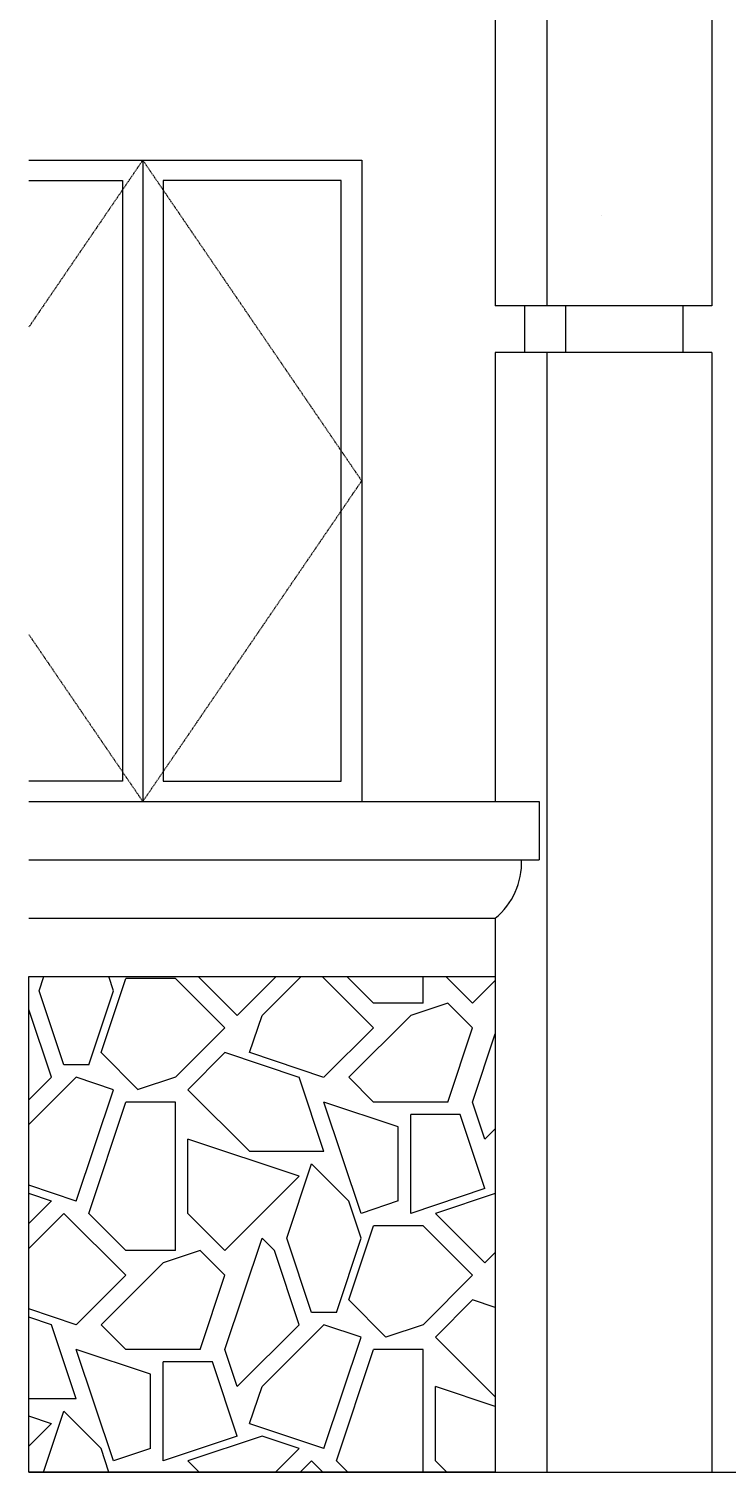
# Model space of a CAD drawing. Extents: x -6708 to 51378, y -17661 to 34250.
# Drawn here: x 26054 to 27250, y -17618 to -15143 of the extents above; entities that cross this region are included whole.
import ezdxf

# ---------------------------------------------------------------- set-up
doc = ezdxf.new("R2010")
doc.units = 0
doc.header["$LTSCALE"] = 5
doc.header["$MEASUREMENT"] = 0
doc.linetypes.add('HIDDEN', pattern=[0.375, 0.25, -0.125])
for name, color, linetype in [('0-BCA', 33, 'CONTINUOUS'), ('0-HATCH', 8, 'CONTINUOUS'), ('0-TEXT', 7, 'CONTINUOUS'), ('MET', 2, 'CONTINUOUS')]:
    doc.layers.add(name, color=color, linetype=linetype)

msp = doc.modelspace()

# ---------------------------------------------------------------- hatches: boundary and pattern name
at = {"layer": '0-HATCH'}
h = msp.add_hatch(dxfattribs=at)
h.set_pattern_fill('GRAVEL', color=8, scale=600, angle=45, style=0)
h.set_pattern_definition([(45, (84.85, -12995.3), (6e-14, 848.528), [180, -420]), (45, (297, -12698.3), (6e-14, 848.528), [150, -450]), (45, (254.56, -12698.3), (6e-14, 848.528), [120, -480]), (45, (21.2, -12719.53), (6e-14, 848.528), [90, -90, 120, -300]), (45, (3e-14, -12698.3), (6e-14, 848.528), [120, -30, 150, -300]), (45, (-275.8, -12804.4), (6e-14, 848.528), [150, -450]), (45, (106.07, -12380.1), (6e-14, 848.528), [150, -450]), (135, (-84.85, -12995.3), (-848.528, 1e-13), [90, -510]), (135, (-339.4, -12613.47), (-848.528, 1e-13), [60, -540]), (135, (84.85, -12995.3), (-848.528, 1e-13), [90, -510]), (135, (-254.56, -12571.04), (-848.528, 1e-13), [30, -570]), (135, (-63.64, -12719.53), (-848.528, 1e-13), [90, -510]), (135, (127.3, -12825.6), (-848.528, 1e-13), [150, -450]), (135, (-127.3, -12486.2), (-848.528, 1e-13), [90, -510]), (135, (84.85, -12613.47), (-848.528, 1e-13), [120, -480]), (135, (106.07, -12592.25), (-848.528, 1e-13), [120, -480]), (135, (339.4, -12740.75), (-848.528, 1e-13), [60, -540]), (135, (339.4, -12613.47), (-848.528, 1e-13), [150, -450]), (90, (7e-15, -12995.3), (-424.264, 424.264), [254.558, -593.97]), (90, (21.2, -12931.67), (-424.264, 424.264), [127.279, -721.249]), (90, (-21.2, -12507.4), (-424.264, 424.264), [169.706, -678.823]), (90, (-42.43, -12486.2), (-424.264, 424.264), [127.279, -721.249]), (180, (-148.5, -12677.1), (-424.264, -424.264), [42.427, -806.102]), (180, (7e-15, -12995.3), (-424.264, -424.264), [84.853, -763.676]), (180, (3e-14, -12740.75), (-424.264, -424.264), [84.853, -763.676]), (180, (6e-14, -12528.6), (-424.264, -424.264), [84.853, -763.676]), (180, (42.43, -12316.5), (-424.264, -424.264), [127.279, -721.249]), (180, (63.64, -12337.7), (-424.264, -424.264), [84.853, -763.676]), (180, (6e-14, -12316.5), (-424.264, -424.264), [84.853, -763.676]), (180, (254.56, -12825.6), (-424.264, -424.264), [127.279, -721.249]), (71.565, (127.28, -12443.76), (424.264, 424.264), [67.08, -1274.561]), (71.565, (127.28, -12655.9), (424.264, 424.264), [67.08, -1274.561]), (71.565, (-148.5, -12677.1), (424.264, 424.264), [134.16, -1207.481]), (71.565, (-233.35, -12549.83), (424.264, 424.264), [134.16, -1207.481]), (71.565, (-127.28, -12655.9), (424.264, 424.264), [134.16, -1207.481]), (71.565, (42.43, -12316.48), (424.264, 424.264), [134.16, -1207.481]), (71.565, (-148.5, -12931.67), (424.264, 424.264), [201.246, -1140.395]), (71.565, (-169.7, -12910.45), (424.264, 424.264), [201.246, -1140.395]), (71.565, (-339.4, -12740.75), (424.264, 424.264), [201.246, -1140.395]), (108.435, (-106.07, -12549.83), (-424.264, 424.264), [67.08, -1274.561]), (108.435, (106.07, -12380.12), (-424.264, 424.264), [67.08, -805.001, 134.16, -335.4]), (108.435, (106.07, -12464.98), (-424.264, 424.264), [134.16, -1207.481]), (108.435, (-190.92, -12677.1), (-424.264, 424.264), [134.16, -1207.481]), (108.435, (-212.13, -12698.32), (-424.264, 424.264), [134.16, -1207.481]), (108.435, (-106.07, -12507.4), (-424.264, 424.264), [201.246, -1140.395]), (161.565, (-106.07, -12719.53), (-424.264, 424.264), [67.08, -1274.561]), (161.565, (212.13, -12486.2), (-424.264, 424.264), [67.08, -1274.561]), (161.565, (254.56, -12698.32), (-424.264, 424.264), [134.16, -1207.481]), (161.565, (212.13, -12698.32), (-424.264, 424.264), [134.16, -1207.481]), (161.565, (-42.43, -12358.9), (-424.264, 424.264), [134.16, -1207.481]), (161.565, (-169.7, -12910.45), (-424.264, 424.264), [134.16, -1207.481]), (161.565, (212.13, -12868.03), (-424.264, 424.264), [201.246, -1140.395]), (198.435, (106.07, -12464.98), (-424.264, -424.264), [134.16, -1207.481]), (198.435, (148.5, -12464.98), (-424.264, -424.264), [134.16, -1207.481]), (198.435, (42.43, -12995.3), (-424.264, -424.264), [67.08, -1274.561]), (198.435, (3e-14, -12698.32), (-424.264, -424.264), [67.08, -1274.561]), (198.435, (-42.43, -12486.2), (-424.264, -424.264), [67.08, -1274.561])])
h.paths.add_polyline_path([(26053.9, -16767.6), (26852.8, -16767.6), (26852.8, -17617.6), (26053.9, -17617.6)])

# ---------------------------------------------------------------- linework, layer by layer
at = {"layer": '0-BCA'}
for p, q in [((26852.8, -15067.6), (26852.8, -15617.6)), ((26941.2, -15067.6), (26941.2, -15617.6)), ((27224, -15067.6, 0), (27224, -15617.6, 0)), ((26053.9, -15367.6, 0), (26624, -15367.6, 0)), ((26249, -15367.6, 0), (26249, -16467.6, 0)), ((26624, -15367.6, 0), (26624, -16467.6, 0)), ((26902.8, -15617.6), (26852.8, -15617.6)), ((26902.8, -15617.6), (26902.8, -15697.6)), ((26973, -15617.6), (26973, -15697.6)), ((27224, -15617.6, 0), (27174, -15617.6, 0)), ((27174, -15617.6, 0), (27174, -15697.6, 0)), ((26852.8, -15697.6), (26852.8, -16467.6)), ((26902.8, -15697.6), (26852.8, -15697.6)), ((26941.2, -15697.6), (26941.2, -17617.6)), ((27224, -15697.6, 0), (27174, -15697.6, 0)), ((27224, -15697.6, 0), (27224, -17617.6, 0)), ((27224, -15697.6, 0), (27224, -17617.6, 0)), ((26053.9, -16467.6, 0), (26927.8, -16467.6)), ((26927.8, -16467.6), (26927.8, -16567.6)), ((26053.9, -16567.6, 0), (26927.8, -16567.6)), ((26053.9, -16667.6, 0), (26852.8, -16667.6)), ((26852.8, -16667.6), (26852.8, -17617.6)), ((26053.9, -16767.6, 0), (26852.8, -16767.6))]:
    msp.add_line(p, q, dxfattribs=at)
at = {"layer": '0-BCA', "color": 2}
for p, q in [((27174, -15617.6, 0), (26902.8, -15617.6)), ((27174, -15697.6, 0), (26902.8, -15697.6))]:
    msp.add_line(p, q, dxfattribs=at)
at = {"layer": '0-BCA', "color": 5}
msp.add_line((26053.9, -17617.6), (33226.5, -17617.6), dxfattribs=at)
at = {"layer": '0-BCA', "color": 1, "linetype": 'HIDDEN', "elevation": 0, "flags": 128}
msp.add_lwpolyline([(26053.9, -16181.4), (26249, -16467.6), (26624, -15917.6), (26249, -15367.6), (26053.9, -15653.8)], dxfattribs=at)
at = {"layer": '0-BCA', "elevation": 0}
msp.add_lwpolyline([(26053.9, -15402.6), (26214, -15402.6), (26214, -16432.6), (26053.9, -16432.6)], dxfattribs=at)
msp.add_lwpolyline([(26589, -16432.6), (26589, -15402.6), (26284, -15402.6), (26284, -16432.6)], close=True, dxfattribs=at)
at = {"layer": '0-BCA'}
msp.add_arc((26774.2, -16572.1), 123.7, 309.462, 2.0825, dxfattribs=at)
at = {"layer": '0-TEXT', "elevation": 0}
msp.add_lwpolyline([(26053.9, -16767.6), (26852.8, -16767.6), (26852.8, -17617.6), (26053.9, -17617.6)], close=True, dxfattribs=at)
at = {"layer": 'MET', "color": 1}
msp.add_line((27034.1, -15462.1), (27034.1, -15462.1), dxfattribs=at)

doc.saveas('drawing.dxf')
